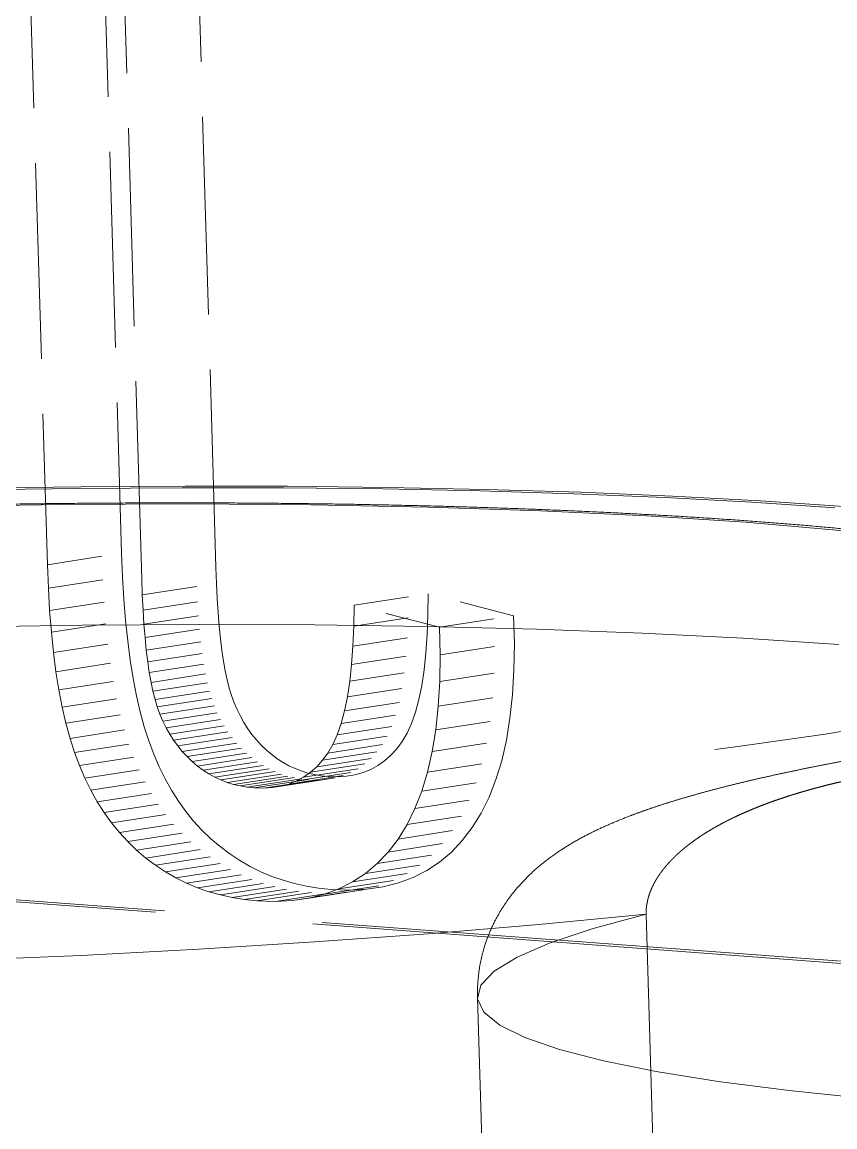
# Model space of a CAD drawing. Extents: x 23 to 417, y 3 to 294.
# Drawn here: x 380.31 to 381.787, y 148.911 to 150.917 of the extents above; entities that cross this region are included whole.
import ezdxf

# ---------------------------------------------------------------- set-up
doc = ezdxf.new("R2010")
doc.units = 0
doc.linetypes.add('DASHED', pattern=[15, 12, -3])
doc.layers.get('0').update_dxf_attribs({"lineweight": 13})

# ---------------------------------------------------------------- blocks, each defined once
blk = doc.blocks.new('BLOCK3535')
at = {"color": 7, "linetype": 'DASHED', "lineweight": 13, "ltscale": 0.05924122333334686}
for p, q in [((56.38154035774322, 37.61228620325836), (56.45166596709863, 35.24367511948735)), ((56.11196231332148, 37.57087147072215), (56.1820879226769, 35.20226038695114))]:
    blk.add_line(p, q, dxfattribs=at)
at = {"color": 7, "linetype": 'DASHED', "lineweight": 13, "ltscale": 0.05989350756409022}
for p, q in [((56.79434543726823, 35.1921348658935), (56.72344769954374, 37.5868258914985)), ((56.52476739284648, 35.15072013335729), (56.45386965512199, 37.54541115896229))]:
    blk.add_line(p, q, dxfattribs=at)
at = {"color": 7, "linetype": 'DASHED', "lineweight": 13, "ltscale": 0.006818518080624792}
for p, q in [((56.1820879226769, 35.20226038695114), (56.45166596709863, 35.24367511948734)), ((56.18539020674224, 35.1169175879073), (56.45496825116398, 35.15833232044349)), ((56.52683752292704, 35.0925656851353), (56.79641556734877, 35.13398041767149)), ((56.19015305123486, 35.0353831183749), (56.45973109565659, 35.07679785091109)), ((56.52952109104196, 35.03759990672459), (56.79909913546369, 35.07901463926079)), ((57.29605374758771, 35.05542496714855), (57.56563179200944, 35.09683969968475)), ((56.53280649501185, 34.98584149857551), (56.80238453943359, 35.02725623111171)), ((56.19636453055234, 34.95768660296412), (56.46594257497408, 34.99910133550031)), ((57.2950151402767, 34.97852597144646), (57.56459318469844, 35.01994070398266)), ((57.60616851790391, 34.97555658338685), (57.87574656232565, 35.01697131592304)), ((56.53670563418083, 34.93728660184912), (56.80628367860257, 34.97870133438532)), ((57.29209255332873, 34.90677139305168), (57.56167059775046, 34.94818612558788)), ((56.20403733789533, 34.88379736898918), (56.47361538231706, 34.92521210152537)), ((56.5412181231779, 34.8919233542503), (56.81079616759963, 34.93333808678649)), ((57.60869405367788, 34.87430499592615), (57.87827209809961, 34.91571972846235)), ((56.54633294786549, 34.84975059412071), (56.81591099228723, 34.8911653266569)), ((57.28728699270259, 34.84017701171086), (57.55686503712433, 34.88159174424706)), ((56.21314740995675, 34.81373207207696), (56.48272545437848, 34.85514680461316)), ((56.55206118118539, 34.81076749690783), (56.82163922560713, 34.85218222944403)), ((56.22371760141404, 34.74749000125773), (56.49329564583577, 34.78890473379393)), ((56.55839204736056, 34.77498972877554), (56.82797009178229, 34.81640446131173)), ((57.28062060428169, 34.77874117831904), (57.55019864870343, 34.82015591085523)), ((57.60731718839699, 34.77845415660666), (57.87689523281873, 34.81986888914285)), ((56.56533555456977, 34.74240267163559), (56.83491359899151, 34.78381740417178)), ((56.57289317920528, 34.71300621554764), (56.84247122362702, 34.75442094808383)), ((57.27207094501787, 34.72245070036978), (57.54164898943961, 34.76386543290597)), ((56.23573730975902, 34.68505609139703), (56.50531535418075, 34.72647082393323)), ((56.58132061985698, 34.68575175806396), (56.85089866427872, 34.72716649060015)), ((57.26163713284834, 34.6713353710262), (57.53121517727007, 34.7127501035624)), ((57.60203833369053, 34.6879901619523), (57.87161637811226, 34.7294048944885)), ((56.24921716690194, 34.6264444145239), (56.51879521132368, 34.6678591470601)), ((56.59086346929836, 34.6595339761443), (56.86044151372009, 34.7009487086805)), ((56.60154349118558, 34.63436413105427), (56.87112153560732, 34.67577886359047)), ((57.24933115217969, 34.62536357946732), (57.51890919660143, 34.66677831200352)), ((56.61336163267326, 34.61025998875142), (56.882939677095, 34.65167472128762)), ((56.62629477132126, 34.58720642548862), (56.89587281574299, 34.62862115802481)), ((57.23515371180599, 34.58453626382835), (57.50473175622773, 34.62595099636455)), ((57.59285660749573, 34.6029428051261), (57.86243465191747, 34.6443575376623)), ((56.26414683809728, 34.57165574022066), (56.53372488251901, 34.61307047275686)), ((56.64036623224058, 34.56518684060924), (56.90994427666232, 34.60660157314544)), ((56.65556403102458, 34.54423284493426), (56.92514207544632, 34.58564757747045)), ((57.2191036324997, 34.54886837566107), (57.48868167692143, 34.59028310819727)), ((56.28051421504242, 34.5206761063986), (56.55009225946415, 34.56209083893479)), ((56.67188789991067, 34.52432860374687), (56.94146594433241, 34.56574333628306)), ((56.68934965003663, 34.5054732375244), (56.95892769445837, 34.5468879700606)), ((57.20116984131909, 34.51836073951787), (57.47074788574082, 34.55977547205407)), ((57.57977174204996, 34.52329625141132), (57.84934978647169, 34.56471098394752)), ((56.29850102859729, 34.47269132025059), (56.56807907301902, 34.51410605278679)), ((56.70793817905869, 34.48766856392479), (56.97751622348042, 34.52908329646098)), ((56.72742160408244, 34.47115876999322), (56.99699964850417, 34.51257350252942)), ((57.16022597337556, 34.468610669545), (57.4298040177973, 34.5100254020812)), ((57.18150731561559, 34.49195838038771), (57.45108536003733, 34.53337311292391)), ((56.31825717269498, 34.42684298667156), (56.58783521711672, 34.46825771920776)), ((56.74755555168366, 34.45618699105685), (57.0171335961054, 34.49760172359305)), ((56.76835251239216, 34.44275427883375), (57.03793055681389, 34.48416901136994)), ((56.78981180681598, 34.43085870208319), (57.05938985123771, 34.47227343461938)), ((57.11287487093685, 34.43107016304494), (57.38245291535858, 34.47248489558113)), ((57.13735983042447, 34.44831309215124), (57.40693787484621, 34.48972782468744)), ((57.5627733732055, 34.44905226349566), (57.83235141762724, 34.49046699603186)), ((56.33977086559975, 34.38313099207872), (56.60934891002148, 34.42454572461492)), ((56.8119227442406, 34.420488174987), (57.08150078866234, 34.4619029075232)), ((56.83469598597847, 34.41165577646878), (57.10427403040021, 34.45307050900497)), ((56.85812045908786, 34.40436233108103), (57.12769850350959, 34.44577706361723)), ((56.8822079747066, 34.39860695930108), (57.15178601912834, 34.44002169183727)), ((56.90694672169684, 34.39439054065163), (57.17652476611858, 34.43580527318782)), ((56.93234774359824, 34.39171324368557), (57.20192578801998, 34.43312797622177)), ((56.96644506062303, 34.39064072453689), (57.23602310504477, 34.43205545707309)), ((56.99893540165118, 34.39262098104757), (57.26851344607292, 34.43403571358377)), ((57.02982907202625, 34.39765423674076), (57.29940711644798, 34.43906896927696)), ((57.05911429001249, 34.40574037803361), (57.32869233443422, 34.44715511056981)), ((57.08679253200209, 34.41687929498582), (57.35637057642383, 34.45829402752202)), ((57.54187304433756, 34.38019412713969), (57.8114510887593, 34.42160885967589)), ((56.36305241265514, 34.34155555999516), (56.63263045707687, 34.38297029253135)), ((56.38810329025333, 34.30211658048059), (56.65768133467506, 34.34353131301678)), ((57.51705806224555, 34.31675251502914), (57.78663610666729, 34.35816724756533)), ((56.41492231916683, 34.26482900508665), (56.68450036358857, 34.30624373762285)), ((56.44349933791882, 34.22966287209741), (56.71307738234056, 34.2710776046336)), ((57.48835290186582, 34.25869686806102), (57.75793094628756, 34.30011160059722)), ((56.47384521678015, 34.19664908136407), (56.74342326120188, 34.23806381390027)), ((57.45573308826198, 34.20605774533833), (57.72531113268371, 34.24747247787452)), ((56.50594743581897, 34.16578757427402), (56.7755254802407, 34.20720230681022)), ((57.4194903033933, 34.15885999966071), (57.68906834781504, 34.2002747321969)), ((56.5398297905797, 34.1370458604837), (56.80940783500144, 34.17846059301989)), ((56.57513979500722, 34.1105869344613), (56.84471783942895, 34.15200166699749)), ((57.37990383318318, 34.11717399812488), (57.64948187760491, 34.15858873066108)), ((56.61155821127366, 34.08657032391221), (56.8811362556954, 34.12798505644841)), ((56.64908441564748, 34.06496733871917), (56.91866246006921, 34.10638207125537)), ((57.33696357495893, 34.08096779280403), (57.60654161938066, 34.12238252534023)), ((56.68770769115589, 34.0457916588351), (56.95728573557763, 34.0872063913713)), ((56.72745089247631, 34.02904257329037), (56.99702893689805, 34.07045730582657)), ((57.24105058489799, 34.02508873831722), (57.51062862931973, 34.06650347085342)), ((57.29067845216571, 34.05028828317668), (57.56025649658744, 34.09170301571288)), ((56.76829086776659, 34.01470595144328), (57.03786891218833, 34.05612068397947)), ((56.81023922549372, 34.00281263817493), (57.07981726991545, 34.04422737071113)), ((56.85329613892642, 33.99333190218699), (57.12287418334816, 34.03474663472319)), ((56.89746119643543, 33.98627764695559), (57.16703924085716, 34.02769237949178)), ((56.94273507741266, 33.98165180372142), (57.2123131218344, 34.02306653625762)), ((57.0720940595794, 33.98252768252766), (57.34167210400113, 34.02394241506386)), ((57.13176429417375, 33.99120799823142), (57.40134233859548, 34.03262273076761)), ((57.18807903228883, 34.00540093759962), (57.45765707671056, 34.04681567013581)), ((57.00909171242087, 33.97934140362088), (57.2786697568426, 34.02075613615708))]:
    blk.add_line(p, q, dxfattribs=at)
at = {"color": 7, "linetype": 'DASHED', "lineweight": 13, "ltscale": 0.002135166625331328}
for p, q in [((56.45166596709864, 35.24367511948735), (56.45496825116398, 35.15833232044351)), ((56.1820879226769, 35.20226038695114), (56.18539020674224, 35.1169175879073))]:
    blk.add_line(p, q, dxfattribs=at)
at = {"color": 7, "linetype": 'DASHED', "lineweight": 13, "ltscale": 0.001454782046939396}
for p, q in [((56.79641556734878, 35.1339804176715), (56.79434543726823, 35.1921348658935)), ((56.52683752292704, 35.09256568513529), (56.52476739284648, 35.15072013335729))]:
    blk.add_line(p, q, dxfattribs=at)
at = {"color": 7, "linetype": 'DASHED', "lineweight": 13, "ltscale": 0.002041836552223074}
for p, q in [((56.45496825116398, 35.15833232044351), (56.4597310956566, 35.07679785091111)), ((56.18539020674224, 35.1169175879073), (56.19015305123486, 35.0353831183749))]:
    blk.add_line(p, q, dxfattribs=at)
at = {"color": 7, "linetype": 'DASHED', "lineweight": 13, "ltscale": 0.001375781217645547}
for p, q in [((56.7990991354637, 35.0790146392608), (56.79641556734878, 35.1339804176715)), ((56.52952109104196, 35.03759990672459), (56.52683752292704, 35.09256568513529))]:
    blk.add_line(p, q, dxfattribs=at)
at = {"color": 7, "linetype": 'DASHED', "lineweight": 13, "ltscale": 0.001948610239101334}
for p, q in [((56.4597310956566, 35.07679785091111), (56.46594257497409, 34.99910133550033)), ((56.19015305123486, 35.0353831183749), (56.19636453055234, 34.95768660296412))]:
    blk.add_line(p, q, dxfattribs=at)
at = {"color": 7, "linetype": 'DASHED', "lineweight": 13, "ltscale": 0.001296564376865975}
for p, q in [((56.8023845394336, 35.02725623111172), (56.7990991354637, 35.07901463926081)), ((56.53280649501185, 34.98584149857551), (56.52952109104196, 35.03759990672459))]:
    blk.add_line(p, q, dxfattribs=at)
at = {"color": 7, "linetype": 'DASHED', "lineweight": 13, "ltscale": 0.001922650229035645}
for p, q in [((57.56563179200946, 35.09683969968476), (57.56459318469844, 35.01994070398267)), ((57.29605374758771, 35.05542496714855), (57.29501514027669, 34.97852597144646))]:
    blk.add_line(p, q, dxfattribs=at)
at = {"color": 7, "linetype": 'DASHED', "lineweight": 13, "ltscale": 0.008005862285420016}
for p, q in [((57.87574656232565, 35.01697131592306), (57.56563179200945, 35.09683969968475)), ((57.60616851790391, 34.97555658338685), (57.29605374758771, 35.05542496714854))]:
    blk.add_line(p, q, dxfattribs=at)
at = {"color": 7, "linetype": 'DASHED', "lineweight": 13, "ltscale": 0.00121778007106403}
for p, q in [((56.80628367860258, 34.97870133438533), (56.8023845394336, 35.02725623111172)), ((56.53670563418083, 34.93728660184912), (56.53280649501185, 34.98584149857551))]:
    blk.add_line(p, q, dxfattribs=at)
at = {"color": 7, "linetype": 'DASHED', "lineweight": 13, "ltscale": 0.001857163642144509}
for p, q in [((56.46594257497409, 34.99910133550033), (56.47361538231706, 34.92521210152539)), ((56.19636453055234, 34.95768660296412), (56.20403733789531, 34.88379736898918))]:
    blk.add_line(p, q, dxfattribs=at)
at = {"color": 7, "linetype": 'DASHED', "lineweight": 13, "ltscale": 0.001795351817033395}
for p, q in [((57.56459318469844, 35.01994070398267), (57.56167059775048, 34.9481861255879)), ((57.29501514027669, 34.97852597144646), (57.29209255332873, 34.90677139305168))]:
    blk.add_line(p, q, dxfattribs=at)
at = {"color": 7, "linetype": 'DASHED', "lineweight": 13, "ltscale": 0.002532076999996278}
for p, q in [((57.87827209809961, 34.91571972846236), (57.87574656232565, 35.01697131592306)), ((57.60869405367787, 34.87430499592615), (57.60616851790392, 34.97555658338685))]:
    blk.add_line(p, q, dxfattribs=at)
at = {"color": 7, "linetype": 'DASHED', "lineweight": 13, "ltscale": 0.001139678350912313}
for p, q in [((56.81079616759963, 34.9333380867865), (56.80628367860258, 34.97870133438533)), ((56.54121812317788, 34.89192335425029), (56.53670563418083, 34.93728660184912))]:
    blk.add_line(p, q, dxfattribs=at)
at = {"color": 7, "linetype": 'DASHED', "lineweight": 13, "ltscale": 0.001669188620089536}
for p, q in [((57.56167059775048, 34.9481861255879), (57.55686503712433, 34.88159174424707)), ((57.29209255332873, 34.90677139305168), (57.28728699270258, 34.84017701171086))]:
    blk.add_line(p, q, dxfattribs=at)
at = {"color": 7, "linetype": 'DASHED', "lineweight": 13, "ltscale": 0.001766376807967657}
for p, q in [((56.47361538231706, 34.92521210152539), (56.48272545437848, 34.85514680461317)), ((56.20403733789532, 34.88379736898918), (56.21314740995674, 34.81373207207696))]:
    blk.add_line(p, q, dxfattribs=at)
at = {"color": 7, "linetype": 'DASHED', "lineweight": 13, "ltscale": 0.001062044940354688}
for p, q in [((56.81591099228724, 34.89116532665691), (56.81079616759963, 34.9333380867865)), ((56.54633294786549, 34.8497505941207), (56.54121812317788, 34.89192335425029))]:
    blk.add_line(p, q, dxfattribs=at)
at = {"color": 7, "linetype": 'DASHED', "lineweight": 13, "ltscale": 0.002396518197856734}
for p, q in [((57.87689523281873, 34.81986888914286), (57.87827209809961, 34.91571972846236)), ((57.60731718839698, 34.77845415660665), (57.60869405367787, 34.87430499592615))]:
    blk.add_line(p, q, dxfattribs=at)
at = {"color": 7, "linetype": 'DASHED', "lineweight": 13, "ltscale": 0.0009850426784141523}
for p, q in [((56.82163922560712, 34.85218222944404), (56.81591099228724, 34.89116532665692)), ((56.55206118118539, 34.81076749690783), (56.5463329478655, 34.84975059412071))]:
    blk.add_line(p, q, dxfattribs=at)
at = {"color": 7, "linetype": 'DASHED', "lineweight": 13, "ltscale": 0.001544911477870218}
for p, q in [((57.55686503712433, 34.88159174424707), (57.55019864870343, 34.82015591085523)), ((57.28728699270258, 34.84017701171086), (57.28062060428169, 34.77874117831902))]:
    blk.add_line(p, q, dxfattribs=at)
at = {"color": 7, "linetype": 'DASHED', "lineweight": 13, "ltscale": 0.001677002700851987}
for p, q in [((56.48272545437848, 34.85514680461316), (56.49329564583579, 34.78890473379393)), ((56.21314740995673, 34.81373207207695), (56.22371760141404, 34.74749000125772))]:
    blk.add_line(p, q, dxfattribs=at)
at = {"color": 7, "linetype": 'DASHED', "lineweight": 13, "ltscale": 0.0009083393360467713}
for p, q in [((56.82797009178229, 34.81640446131175), (56.82163922560713, 34.85218222944404)), ((56.55839204736055, 34.77498972877554), (56.55206118118539, 34.81076749690783))]:
    blk.add_line(p, q, dxfattribs=at)
at = {"color": 7, "linetype": 'DASHED', "lineweight": 13, "ltscale": 0.001589509847640245}
for p, q in [((56.49329564583577, 34.78890473379393), (56.50531535418075, 34.72647082393323)), ((56.22371760141404, 34.74749000125772), (56.23573730975902, 34.68505609139702))]:
    blk.add_line(p, q, dxfattribs=at)
at = {"color": 7, "linetype": 'DASHED', "lineweight": 13, "ltscale": 0.0008329648047062542}
for p, q in [((56.83491359899152, 34.7838174041718), (56.82797009178229, 34.81640446131175)), ((56.56533555456977, 34.74240267163559), (56.55839204736054, 34.77498972877554))]:
    blk.add_line(p, q, dxfattribs=at)
at = {"color": 7, "linetype": 'DASHED', "lineweight": 13, "ltscale": 0.00142340142380929}
for p, q in [((57.55019864870343, 34.82015591085525), (57.54164898943961, 34.76386543290599)), ((57.28062060428169, 34.77874117831904), (57.27207094501787, 34.72245070036978))]:
    blk.add_line(p, q, dxfattribs=at)
at = {"color": 7, "linetype": 'DASHED', "lineweight": 13, "ltscale": 0.002265447063472714}
for p, q in [((57.87161637811226, 34.7294048944885), (57.87689523281873, 34.81986888914286)), ((57.60203833369053, 34.68799016195229), (57.60731718839699, 34.77845415660665))]:
    blk.add_line(p, q, dxfattribs=at)
at = {"color": 7, "linetype": 'DASHED', "lineweight": 13, "ltscale": 0.0007588104673855206}
for p, q in [((56.84247122362702, 34.75442094808384), (56.83491359899151, 34.78381740417179)), ((56.57289317920528, 34.71300621554763), (56.56533555456977, 34.74240267163558))]:
    blk.add_line(p, q, dxfattribs=at)
at = {"color": 7, "linetype": 'DASHED', "lineweight": 13, "ltscale": 0.0007131914227030799}
for p, q in [((56.85089866427872, 34.72716649060017), (56.84247122362702, 34.75442094808385)), ((56.58132061985698, 34.68575175806396), (56.57289317920528, 34.71300621554764))]:
    blk.add_line(p, q, dxfattribs=at)
at = {"color": 7, "linetype": 'DASHED', "lineweight": 13, "ltscale": 0.001304233810109222}
for p, q in [((57.54164898943962, 34.76386543290599), (57.53121517727008, 34.71275010356241)), ((57.27207094501787, 34.72245070036978), (57.26163713284834, 34.6713353710262))]:
    blk.add_line(p, q, dxfattribs=at)
at = {"color": 7, "linetype": 'DASHED', "lineweight": 13, "ltscale": 0.001503544814445589}
for p, q in [((56.50531535418074, 34.72647082393323), (56.51879521132368, 34.66785914706011)), ((56.23573730975901, 34.68505609139702), (56.24921716690195, 34.6264444145239))]:
    blk.add_line(p, q, dxfattribs=at)
at = {"color": 7, "linetype": 'DASHED', "lineweight": 13, "ltscale": 0.0006975125734741844}
for p, q in [((56.86044151372009, 34.70094870868051), (56.85089866427872, 34.72716649060017)), ((56.59086346929836, 34.6595339761443), (56.58132061985698, 34.68575175806396))]:
    blk.add_line(p, q, dxfattribs=at)
at = {"color": 7, "linetype": 'DASHED', "lineweight": 13, "ltscale": 0.001189759108851054}
for p, q in [((57.53121517727008, 34.71275010356241), (57.51890919660143, 34.66677831200353)), ((57.26163713284834, 34.6713353710262), (57.24933115217969, 34.62536357946732))]:
    blk.add_line(p, q, dxfattribs=at)
at = {"color": 7, "linetype": 'DASHED', "lineweight": 13, "ltscale": 0.002138538782532968}
for p, q in [((57.86243465191747, 34.64435753766232), (57.87161637811228, 34.7294048944885)), ((57.59285660749572, 34.6029428051261), (57.60203833369053, 34.68799016195229))]:
    blk.add_line(p, q, dxfattribs=at)
at = {"color": 7, "linetype": 'DASHED', "lineweight": 13, "ltscale": 0.001419659711406829}
for p, q in [((56.51879521132369, 34.66785914706011), (56.53372488251901, 34.61307047275687)), ((56.24921716690194, 34.6264444145239), (56.26414683809726, 34.57165574022066))]:
    blk.add_line(p, q, dxfattribs=at)
at = {"color": 7, "linetype": 'DASHED', "lineweight": 13, "ltscale": 0.0006835495452817833}
for p, q in [((56.87112153560732, 34.67577886359048), (56.86044151372009, 34.70094870868051)), ((56.60154349118558, 34.63436413105427), (56.59086346929836, 34.6595339761443))]:
    blk.add_line(p, q, dxfattribs=at)
at = {"color": 7, "linetype": 'DASHED', "lineweight": 13, "ltscale": 0.0006711362307583102}
for p, q in [((56.88293967709499, 34.65167472128763), (56.87112153560732, 34.67577886359048)), ((56.61336163267325, 34.61025998875142), (56.60154349118559, 34.63436413105426))]:
    blk.add_line(p, q, dxfattribs=at)
at = {"color": 7, "linetype": 'DASHED', "lineweight": 13, "ltscale": 0.001080471401123215}
for p, q in [((57.51890919660143, 34.66677831200352), (57.50473175622773, 34.62595099636457)), ((57.24933115217969, 34.6253635794673), (57.23515371180599, 34.58453626382835))]:
    blk.add_line(p, q, dxfattribs=at)
at = {"color": 7, "linetype": 'DASHED', "lineweight": 13, "ltscale": 0.0006608388865678896}
blk.add_line((56.89587281574299, 34.62862115802483), (56.882939677095, 34.65167472128763), dxfattribs=at)
at = {"color": 7, "linetype": 'DASHED', "lineweight": 13, "ltscale": 0.0006532936412251952}
for p, q in [((56.90994427666232, 34.60660157314545), (56.89587281574298, 34.62862115802483)), ((56.64036623224059, 34.56518684060924), (56.62629477132125, 34.58720642548862))]:
    blk.add_line(p, q, dxfattribs=at)
at = {"color": 7, "linetype": 'DASHED', "lineweight": 13, "ltscale": 0.0009778174970480054}
for p, q in [((57.50473175622773, 34.62595099636457), (57.48868167692144, 34.59028310819727)), ((57.23515371180599, 34.58453626382835), (57.2191036324997, 34.54886837566106))]:
    blk.add_line(p, q, dxfattribs=at)
at = {"color": 7, "linetype": 'DASHED', "lineweight": 13, "ltscale": 0.002017855796132304}
for p, q in [((57.84934978647169, 34.56471098394753), (57.86243465191747, 34.64435753766232)), ((57.57977174204995, 34.52329625141132), (57.59285660749573, 34.6029428051261))]:
    blk.add_line(p, q, dxfattribs=at)
at = {"color": 7, "linetype": 'DASHED', "lineweight": 13, "ltscale": 0.001338565952030458}
for p, q in [((56.53372488251901, 34.61307047275687), (56.55009225946415, 34.56209083893481)), ((56.26414683809728, 34.57165574022066), (56.28051421504242, 34.5206761063986))]:
    blk.add_line(p, q, dxfattribs=at)
at = {"color": 7, "linetype": 'DASHED', "lineweight": 13, "ltscale": 0.0006608388865675797}
blk.add_line((56.62629477132125, 34.58720642548862), (56.61336163267325, 34.61025998875142), dxfattribs=at)
at = {"color": 7, "linetype": 'DASHED', "lineweight": 13, "ltscale": 0.0006471297313069954}
for p, q in [((56.92514207544632, 34.58564757747047), (56.90994427666232, 34.60660157314545)), ((56.65556403102458, 34.54423284493426), (56.64036623224058, 34.56518684060924))]:
    blk.add_line(p, q, dxfattribs=at)
at = {"color": 7, "linetype": 'DASHED', "lineweight": 13, "ltscale": 0.0006435485183028182}
for p, q in [((56.94146594433241, 34.56574333628308), (56.92514207544633, 34.58564757747047)), ((56.67188789991066, 34.52432860374687), (56.65556403102458, 34.54423284493426))]:
    blk.add_line(p, q, dxfattribs=at)
at = {"color": 7, "linetype": 'DASHED', "lineweight": 13, "ltscale": 0.0008847092492577464}
for p, q in [((57.48868167692143, 34.59028310819728), (57.47074788574082, 34.55977547205408)), ((57.2191036324997, 34.54886837566107), (57.20116984131909, 34.51836073951787))]:
    blk.add_line(p, q, dxfattribs=at)
at = {"color": 7, "linetype": 'DASHED', "lineweight": 13, "ltscale": 0.001281128692678745}
for p, q in [((56.55009225946416, 34.5620908389348), (56.56807907301903, 34.51410605278679)), ((56.28051421504242, 34.52067610639859), (56.29850102859729, 34.47269132025058))]:
    blk.add_line(p, q, dxfattribs=at)
at = {"color": 7, "linetype": 'DASHED', "lineweight": 13, "ltscale": 0.0006424744901771353}
for p, q in [((56.95892769445837, 34.5468879700606), (56.94146594433241, 34.56574333628308)), ((56.68934965003663, 34.50547323752438), (56.67188789991066, 34.52432860374687))]:
    blk.add_line(p, q, dxfattribs=at)
at = {"color": 7, "linetype": 'DASHED', "lineweight": 13, "ltscale": 0.0006434962185167213}
for p, q in [((56.97751622348042, 34.52908329646099), (56.95892769445837, 34.5468879700606)), ((56.70793817905869, 34.48766856392478), (56.68934965003663, 34.50547323752439))]:
    blk.add_line(p, q, dxfattribs=at)
at = {"color": 7, "linetype": 'DASHED', "lineweight": 13, "ltscale": 0.0008229897799633222}
for p, q in [((57.47074788574082, 34.55977547205408), (57.45108536003733, 34.53337311292392)), ((57.20116984131908, 34.51836073951787), (57.18150731561558, 34.49195838038771))]:
    blk.add_line(p, q, dxfattribs=at)
at = {"color": 7, "linetype": 'DASHED', "lineweight": 13, "ltscale": 0.001904126158666918}
for p, q in [((57.83235141762724, 34.49046699603187), (57.84934978647169, 34.56471098394752)), ((57.56277337320549, 34.44905226349566), (57.57977174204995, 34.52329625141131))]:
    blk.add_line(p, q, dxfattribs=at)
at = {"color": 7, "linetype": 'DASHED', "lineweight": 13, "ltscale": 0.001248092274629007}
for p, q in [((56.56807907301903, 34.51410605278679), (56.58783521711673, 34.46825771920777)), ((56.29850102859729, 34.47269132025058), (56.31825717269498, 34.42684298667156))]:
    blk.add_line(p, q, dxfattribs=at)
at = {"color": 7, "linetype": 'DASHED', "lineweight": 13, "ltscale": 0.0006384439806661682}
blk.add_line((56.99699964850417, 34.51257350252943), (56.97751622348044, 34.52908329646099), dxfattribs=at)
at = {"color": 7, "linetype": 'DASHED', "lineweight": 13, "ltscale": 0.000627260915872007}
for p, q in [((57.01713359610541, 34.49760172359306), (56.99699964850417, 34.51257350252943)), ((56.74755555168366, 34.45618699105685), (56.72742160408242, 34.47115876999322))]:
    blk.add_line(p, q, dxfattribs=at)
at = {"color": 7, "linetype": 'DASHED', "lineweight": 13, "ltscale": 0.0007643837965623983}
for p, q in [((57.42980401779731, 34.5100254020812), (57.40693787484621, 34.48972782468746)), ((57.16022597337556, 34.46861066954499), (57.13735983042446, 34.44831309215125))]:
    blk.add_line(p, q, dxfattribs=at)
at = {"color": 7, "linetype": 'DASHED', "lineweight": 13, "ltscale": 0.0007897828535158689}
for p, q in [((57.45108536003733, 34.53337311292392), (57.4298040177973, 34.5100254020812)), ((57.18150731561559, 34.49195838038771), (57.16022597337556, 34.46861066954499))]:
    blk.add_line(p, q, dxfattribs=at)
at = {"color": 7, "linetype": 'DASHED', "lineweight": 13, "ltscale": 0.001217984363016958}
for p, q in [((56.58783521711673, 34.46825771920777), (56.60934891002149, 34.42454572461492)), ((56.31825717269498, 34.42684298667156), (56.33977086559975, 34.3831309920787))]:
    blk.add_line(p, q, dxfattribs=at)
at = {"color": 7, "linetype": 'DASHED', "lineweight": 13, "ltscale": 0.0006384439806659386}
blk.add_line((56.72742160408242, 34.47115876999323), (56.70793817905869, 34.48766856392478), dxfattribs=at)
at = {"color": 7, "linetype": 'DASHED', "lineweight": 13, "ltscale": 0.0006189463488355102}
for p, q in [((57.03793055681389, 34.48416901136996), (57.01713359610541, 34.49760172359306)), ((56.76835251239214, 34.44275427883375), (56.74755555168366, 34.45618699105685))]:
    blk.add_line(p, q, dxfattribs=at)
at = {"color": 7, "linetype": 'DASHED', "lineweight": 13, "ltscale": 0.0006133952963814939}
for p, q in [((57.05938985123771, 34.4722734346194), (57.03793055681389, 34.48416901136996)), ((56.78981180681597, 34.43085870208319), (56.76835251239215, 34.44275427883375))]:
    blk.add_line(p, q, dxfattribs=at)
at = {"color": 7, "linetype": 'DASHED', "lineweight": 13, "ltscale": 0.0006105537374222986}
for p, q in [((57.08150078866234, 34.4619029075232), (57.05938985123771, 34.47227343461939)), ((56.8119227442406, 34.42048817498699), (56.78981180681597, 34.43085870208318))]:
    blk.add_line(p, q, dxfattribs=at)
at = {"color": 7, "linetype": 'DASHED', "lineweight": 13, "ltscale": 0.0007423228494814118}
for p, q in [((57.3824529153586, 34.47248489558115), (57.35637057642383, 34.45829402752203)), ((57.11287487093685, 34.43107016304494), (57.08679253200208, 34.41687929498582))]:
    blk.add_line(p, q, dxfattribs=at)
at = {"color": 7, "linetype": 'DASHED', "lineweight": 13, "ltscale": 0.0007486787717684785}
for p, q in [((57.40693787484621, 34.48972782468745), (57.3824529153586, 34.47248489558115)), ((57.13735983042446, 34.44831309215124), (57.11287487093685, 34.43107016304494))]:
    blk.add_line(p, q, dxfattribs=at)
at = {"color": 7, "linetype": 'DASHED', "lineweight": 13, "ltscale": 0.001799004358180662}
for p, q in [((57.81145108875931, 34.4216088596759), (57.83235141762724, 34.49046699603187)), ((57.54187304433756, 34.38019412713969), (57.56277337320549, 34.44905226349566))]:
    blk.add_line(p, q, dxfattribs=at)
at = {"color": 7, "linetype": 'DASHED', "lineweight": 13, "ltscale": 0.00119125642344221}
blk.add_line((56.6093489100215, 34.42454572461492), (56.63263045707687, 34.38297029253135), dxfattribs=at)
at = {"color": 7, "linetype": 'DASHED', "lineweight": 13, "ltscale": 0.0006106511907569649}
for p, q in [((57.10427403040021, 34.45307050900499), (57.08150078866233, 34.46190290752321)), ((56.83469598597848, 34.41165577646878), (56.8119227442406, 34.420488174987))]:
    blk.add_line(p, q, dxfattribs=at)
at = {"color": 7, "linetype": 'DASHED', "lineweight": 13, "ltscale": 0.0006133414047638964}
for p, q in [((57.1276985035096, 34.44577706361724), (57.10427403040021, 34.45307050900499)), ((56.85812045908786, 34.40436233108103), (56.83469598597847, 34.41165577646878))]:
    blk.add_line(p, q, dxfattribs=at)
at = {"color": 7, "linetype": 'DASHED', "lineweight": 13, "ltscale": 0.0006191388742685375}
for p, q in [((57.15178601912834, 34.44002169183729), (57.1276985035096, 34.44577706361724)), ((56.8822079747066, 34.39860695930108), (56.85812045908786, 34.40436233108103))]:
    blk.add_line(p, q, dxfattribs=at)
at = {"color": 7, "linetype": 'DASHED', "lineweight": 13, "ltscale": 0.0006273873349427076}
for p, q in [((57.17652476611858, 34.43580527318784), (57.15178601912834, 34.44002169183729)), ((56.90694672169684, 34.39439054065163), (56.8822079747066, 34.39860695930108))]:
    blk.add_line(p, q, dxfattribs=at)
at = {"color": 7, "linetype": 'DASHED', "lineweight": 13, "ltscale": 0.0006385431821145477}
for p, q in [((57.20192578801998, 34.43312797622178), (57.17652476611858, 34.43580527318784)), ((56.93234774359824, 34.39171324368557), (56.90694672169684, 34.39439054065163))]:
    blk.add_line(p, q, dxfattribs=at)
at = {"color": 7, "linetype": 'DASHED', "lineweight": 13, "ltscale": 0.0008528545177861283}
for p, q in [((57.23602310504477, 34.4320554570731), (57.20192578801998, 34.43312797622177)), ((56.96644506062303, 34.39064072453689), (56.93234774359824, 34.39171324368556))]:
    blk.add_line(p, q, dxfattribs=at)
at = {"color": 7, "linetype": 'DASHED', "lineweight": 13, "ltscale": 0.0008137658124322434}
for p, q in [((57.26851344607292, 34.43403571358378), (57.23602310504477, 34.4320554570731)), ((56.99893540165117, 34.39262098104757), (56.96644506062302, 34.39064072453689))]:
    blk.add_line(p, q, dxfattribs=at)
at = {"color": 7, "linetype": 'DASHED', "lineweight": 13, "ltscale": 0.0007825249724913148}
for p, q in [((57.29940711644798, 34.43906896927696), (57.26851344607292, 34.43403571358378)), ((57.02982907202625, 34.39765423674075), (56.99893540165118, 34.39262098104757))]:
    blk.add_line(p, q, dxfattribs=at)
at = {"color": 7, "linetype": 'DASHED', "lineweight": 13, "ltscale": 0.0007595268566305037}
for p, q in [((57.32869233443422, 34.44715511056982), (57.29940711644799, 34.43906896927697)), ((57.05911429001247, 34.40574037803361), (57.02982907202625, 34.39765423674076))]:
    blk.add_line(p, q, dxfattribs=at)
at = {"color": 7, "linetype": 'DASHED', "lineweight": 13, "ltscale": 0.0007458889622889893}
for p, q in [((57.35637057642383, 34.45829402752203), (57.32869233443422, 34.44715511056982)), ((57.08679253200209, 34.41687929498582), (57.05911429001248, 34.40574037803361))]:
    blk.add_line(p, q, dxfattribs=at)
at = {"color": 7, "linetype": 'DASHED', "lineweight": 13, "ltscale": 0.001703052678907277}
for p, q in [((57.78663610666728, 34.35816724756535), (57.81145108875931, 34.4216088596759)), ((57.51705806224555, 34.31675251502914), (57.54187304433757, 34.38019412713969))]:
    blk.add_line(p, q, dxfattribs=at)
at = {"color": 7, "linetype": 'DASHED', "lineweight": 13, "ltscale": 0.0011912564234419}
blk.add_line((56.33977086559975, 34.38313099207871), (56.36305241265512, 34.34155555999515), dxfattribs=at)
at = {"color": 7, "linetype": 'DASHED', "lineweight": 13, "ltscale": 0.001168059173797808}
blk.add_line((56.63263045707687, 34.38297029253135), (56.65768133467506, 34.3435313130168), dxfattribs=at)
at = {"color": 7, "linetype": 'DASHED', "lineweight": 13, "ltscale": 0.001148265972733933}
for p, q in [((56.65768133467506, 34.34353131301679), (56.68450036358857, 34.30624373762286)), ((56.38810329025332, 34.30211658048058), (56.41492231916683, 34.26482900508665))]:
    blk.add_line(p, q, dxfattribs=at)
at = {"color": 7, "linetype": 'DASHED', "lineweight": 13, "ltscale": 0.001619113256020472}
blk.add_line((57.75793094628756, 34.30011160059722), (57.78663610666729, 34.35816724756535), dxfattribs=at)
at = {"color": 7, "linetype": 'DASHED', "lineweight": 13, "ltscale": 0.001168059173798108}
blk.add_line((56.36305241265513, 34.34155555999515), (56.38810329025332, 34.30211658048058), dxfattribs=at)
at = {"color": 7, "linetype": 'DASHED', "lineweight": 13, "ltscale": 0.001132834638795775}
for p, q in [((56.68450036358857, 34.30624373762286), (56.71307738234056, 34.27107760463361)), ((56.41492231916683, 34.26482900508665), (56.44349933791882, 34.2296628720974))]:
    blk.add_line(p, q, dxfattribs=at)
at = {"color": 7, "linetype": 'DASHED', "lineweight": 13, "ltscale": 0.001619113256020154}
blk.add_line((57.48835290186582, 34.25869686806102), (57.51705806224555, 34.31675251502914), dxfattribs=at)
at = {"color": 7, "linetype": 'DASHED', "lineweight": 13, "ltscale": 0.1915370940083704}
for p, q in [((59.43826342787531, 33.72677586703949), (51.79793363761588, 34.29571708188372)), ((59.47196068342801, 33.73195270860651), (51.83163089316858, 34.30089392345074))]:
    blk.add_line(p, q, dxfattribs=at)
at = {"color": 7, "linetype": 'DASHED', "lineweight": 13, "ltscale": 0.001121043805581309}
for p, q in [((56.71307738234056, 34.27107760463361), (56.7434232612019, 34.23806381390028)), ((56.44349933791881, 34.2296628720974), (56.47384521678015, 34.19664908136406))]:
    blk.add_line(p, q, dxfattribs=at)
at = {"color": 7, "linetype": 'DASHED', "lineweight": 13, "ltscale": 0.001548170186172012}
blk.add_line((57.72531113268371, 34.24747247787454), (57.75793094628756, 34.30011160059722), dxfattribs=at)
at = {"color": 7, "linetype": 'DASHED', "lineweight": 13, "ltscale": 0.001113268017787503}
for p, q in [((56.74342326120189, 34.23806381390028), (56.77552548024071, 34.20720230681022)), ((56.47384521678015, 34.19664908136406), (56.50594743581897, 34.16578757427401))]:
    blk.add_line(p, q, dxfattribs=at)
at = {"color": 7, "linetype": 'DASHED', "lineweight": 13, "ltscale": 0.001548170186172315}
blk.add_line((57.45573308826197, 34.20605774533833), (57.48835290186582, 34.25869686806102), dxfattribs=at)
at = {"color": 7, "linetype": 'DASHED', "lineweight": 13, "ltscale": 0.001487692561503931}
for p, q in [((57.68906834781504, 34.20027473219692), (57.72531113268371, 34.24747247787454)), ((57.4194903033933, 34.15885999966071), (57.45573308826197, 34.20605774533833))]:
    blk.add_line(p, q, dxfattribs=at)
at = {"color": 7, "linetype": 'DASHED', "lineweight": 13, "ltscale": 0.001110771149848463}
for p, q in [((56.77552548024072, 34.20720230681023), (56.80940783500144, 34.17846059301989)), ((56.50594743581897, 34.16578757427402), (56.53982979057969, 34.13704586048368))]:
    blk.add_line(p, q, dxfattribs=at)
at = {"color": 7, "linetype": 'DASHED', "lineweight": 13, "ltscale": 0.001437187215479795}
for p, q in [((57.64948187760491, 34.15858873066109), (57.68906834781504, 34.20027473219692)), ((57.37990383318317, 34.11717399812488), (57.4194903033933, 34.15885999966071))]:
    blk.add_line(p, q, dxfattribs=at)
at = {"color": 7, "linetype": 'DASHED', "lineweight": 13, "ltscale": 0.001103084079674453}
for p, q in [((56.80940783500144, 34.17846059301991), (56.84471783942895, 34.15200166699751)), ((56.5398297905797, 34.13704586048369), (56.57513979500721, 34.11058693446129))]:
    blk.add_line(p, q, dxfattribs=at)
at = {"color": 7, "linetype": 'DASHED', "lineweight": 13, "ltscale": 0.001090612965728238}
blk.add_line((56.84471783942895, 34.15200166699751), (56.88113625569541, 34.12798505644842), dxfattribs=at)
at = {"color": 7, "linetype": 'DASHED', "lineweight": 13, "ltscale": 0.00140418016118411}
for p, q in [((57.60654161938066, 34.12238252534024), (57.64948187760491, 34.15858873066109)), ((57.33696357495892, 34.08096779280402), (57.37990383318317, 34.11717399812488))]:
    blk.add_line(p, q, dxfattribs=at)
at = {"color": 7, "linetype": 'DASHED', "lineweight": 13, "ltscale": 0.001090612965728043}
blk.add_line((56.5751397950072, 34.11058693446128), (56.61155821127366, 34.08657032391221), dxfattribs=at)
at = {"color": 7, "linetype": 'DASHED', "lineweight": 13, "ltscale": 0.001082504325614051}
for p, q in [((56.8811362556954, 34.12798505644842), (56.91866246006922, 34.10638207125537)), ((56.61155821127366, 34.08657032391221), (56.64908441564748, 34.06496733871916))]:
    blk.add_line(p, q, dxfattribs=at)
at = {"color": 7, "linetype": 'DASHED', "lineweight": 13, "ltscale": 0.001078037600809369}
for p, q in [((56.91866246006923, 34.10638207125537), (56.95728573557763, 34.0872063913713)), ((56.64908441564748, 34.06496733871916), (56.68770769115588, 34.04579165883509))]:
    blk.add_line(p, q, dxfattribs=at)
at = {"color": 7, "linetype": 'DASHED', "lineweight": 13, "ltscale": 0.001388241896914526}
for p, q in [((57.56025649658744, 34.09170301571289), (57.60654161938066, 34.12238252534024)), ((57.29067845216571, 34.05028828317668), (57.33696357495893, 34.08096779280403))]:
    blk.add_line(p, q, dxfattribs=at)
at = {"color": 7, "linetype": 'DASHED', "lineweight": 13, "ltscale": 0.001078208559886525}
for p, q in [((56.95728573557763, 34.0872063913713), (56.99702893689805, 34.07045730582657)), ((56.68770769115589, 34.04579165883509), (56.72745089247631, 34.02904257329036))]:
    blk.add_line(p, q, dxfattribs=at)
at = {"color": 7, "linetype": 'DASHED', "lineweight": 13, "ltscale": 0.001082081994264246}
for p, q in [((56.99702893689805, 34.07045730582658), (57.03786891218834, 34.05612068397949)), ((56.72745089247631, 34.02904257329037), (56.76829086776659, 34.01470595144328))]:
    blk.add_line(p, q, dxfattribs=at)
at = {"color": 7, "linetype": 'DASHED', "lineweight": 13, "ltscale": 0.001412797509137826}
for p, q in [((57.45765707671056, 34.04681567013583), (57.51062862931973, 34.06650347085343)), ((57.18807903228882, 34.00540093759962), (57.24105058489798, 34.02508873831722))]:
    blk.add_line(p, q, dxfattribs=at)
at = {"color": 7, "linetype": 'DASHED', "lineweight": 13, "ltscale": 0.001391479040146556}
for p, q in [((57.51062862931973, 34.06650347085343), (57.56025649658746, 34.09170301571289)), ((57.24105058489798, 34.02508873831722), (57.29067845216571, 34.05028828317668))]:
    blk.add_line(p, q, dxfattribs=at)
at = {"color": 7, "linetype": 'DASHED', "lineweight": 13, "ltscale": 0.001090044613909682}
blk.add_line((57.03786891218834, 34.05612068397949), (57.07981726991546, 34.04422737071114), dxfattribs=at)
at = {"color": 7, "linetype": 'DASHED', "lineweight": 13, "ltscale": 0.001102208620572966}
for p, q in [((57.07981726991546, 34.04422737071114), (57.12287418334817, 34.03474663472321)), ((56.81023922549372, 34.00281263817492), (56.85329613892642, 33.99333190218699))]:
    blk.add_line(p, q, dxfattribs=at)
at = {"color": 7, "linetype": 'DASHED', "lineweight": 13, "ltscale": 0.001118121980611446}
blk.add_line((57.12287418334817, 34.03474663472321), (57.16703924085716, 34.0276923794918), dxfattribs=at)
at = {"color": 7, "linetype": 'DASHED', "lineweight": 13, "ltscale": 0.001137739734179089}
blk.add_line((57.16703924085716, 34.0276923794918), (57.2123131218344, 34.02306653625763), dxfattribs=at)
at = {"color": 7, "linetype": 'DASHED', "lineweight": 13, "ltscale": 0.001659921112251774}
for p, q in [((57.2123131218344, 34.02306653625763), (57.27866975684262, 34.02075613615708)), ((56.94273507741265, 33.98165180372142), (57.00909171242087, 33.97934140362086))]:
    blk.add_line(p, q, dxfattribs=at)
at = {"color": 7, "linetype": 'DASHED', "lineweight": 13, "ltscale": 0.001577071677341383}
for p, q in [((57.27866975684261, 34.02075613615709), (57.34167210400114, 34.02394241506387)), ((57.00909171242087, 33.97934140362088), (57.0720940595794, 33.98252768252766))]:
    blk.add_line(p, q, dxfattribs=at)
at = {"color": 7, "linetype": 'DASHED', "lineweight": 13, "ltscale": 0.001507457457372684}
for p, q in [((57.34167210400114, 34.02394241506386), (57.40134233859549, 34.03262273076762)), ((57.0720940595794, 33.98252768252765), (57.13176429417375, 33.99120799823141))]:
    blk.add_line(p, q, dxfattribs=at)
at = {"color": 7, "linetype": 'DASHED', "lineweight": 13, "ltscale": 0.00145189300072335}
for p, q in [((57.40134233859548, 34.03262273076762), (57.45765707671056, 34.04681567013582)), ((57.13176429417375, 33.99120799823141), (57.18807903228883, 34.00540093759961))]:
    blk.add_line(p, q, dxfattribs=at)
at = {"color": 7, "linetype": 'DASHED', "lineweight": 13, "ltscale": 0.001090044613909779}
blk.add_line((56.76829086776659, 34.01470595144328), (56.81023922549372, 34.00281263817492), dxfattribs=at)
at = {"color": 7, "linetype": 'DASHED', "lineweight": 13, "ltscale": 0.001118121980611853}
blk.add_line((56.85329613892642, 33.99333190218699), (56.89746119643542, 33.98627764695557), dxfattribs=at)
at = {"color": 7, "linetype": 'DASHED', "lineweight": 13, "ltscale": 0.001137739734179052}
blk.add_line((56.89746119643542, 33.98627764695557), (56.94273507741266, 33.98165180372142), dxfattribs=at)
at = {"color": 7, "linetype": 'DASHED', "lineweight": 13, "ltscale": 0.4470932620003446}
for p, q in [((58.35745388439999, 33.933276915363), (58.88669156168524, 16.05737908161166)), ((58.27384991088159, 15.7550672444932), (57.74461223359636, 33.63096507824454))]:
    blk.add_line(p, q, dxfattribs=at)
at = {"color": 7, "linetype": 'DASHED', "lineweight": 13}
for centre, major_axis, start_param, end_param in [((55.43723678588867, 34.85481643676758), (-5.397634983062744, -0.1598035395145417), 3.96909882982618, 6.2831853430212), ((55.43723678588867, 34.85481643676758), (-5.347656726837158, -0.1583238840103149), 3.969098829826181, 6.283185343021201), ((55.43723678588867, 34.85481643676758), (4.847875595092773, 0.1435272544622421), 3.469098831813195, 9.752284037360527), ((55.45193862915039, 34.3582649230957), (-5.347656726837158, -0.1583238840103149), 3.969098829826194, 6.610691483415978), ((63.07756805419922, 34.28587341308594), (4.847875595092773, 0.1435272544622421), 1.327506176236384, 7.610691381783718), ((55.45193862915039, 34.3582649230957), (-5.347656726837158, -0.1583238840103149), 0.8275061762363788, 2.14182568343293), ((63.09226989746094, 33.78932189941406), (5.347656726837158, 0.1583238840103149), 2.654779322629621, 3.969098829826172)]:
    blk.add_ellipse(centre, major_axis=major_axis, ratio=0.1134773610726188, start_param=start_param, end_param=end_param, dxfattribs=at)
for points, degree, knots in [([(50.10428233071822, 34.1999100395742), (50.10350912318864, 34.22604637870906), (50.10558869047513, 34.2779417034226), (50.11921799709148, 34.35372669655248), (50.14210369338635, 34.42482160116083), (50.17149775846264, 34.487622800768), (50.21058211130027, 34.55150099152057), (50.25963422201364, 34.61299957748214), (50.31945648719606, 34.67060024765202), (50.3790335272527, 34.71689826324616), (50.43113970101093, 34.75075007478404), (50.48410612904114, 34.7811010061685), (50.53914986734023, 34.80902510787437), (50.60455280582167, 34.83804850962625), (50.67190317909603, 34.86460000747245), (50.7417475234646, 34.88935838460763), (50.81459080390519, 34.91280853682561), (50.89079205237283, 34.93526541865133), (50.9707575752519, 34.95697597634585), (51.05462692215759, 34.97806387689196), (51.14251168166702, 34.99861980275631), (51.23447271747798, 35.01870346095185), (51.33057453298701, 35.03836151950793), (51.43079793046144, 35.05761430228833), (51.53511532626081, 35.07647551346206), (51.64347646310058, 35.09495083363446), (51.75583173216347, 35.11304313305388), (51.87209340109398, 35.1307472419625), (51.99217056776982, 35.14805668250328), (52.11595952998663, 35.16496249428771), (52.24335620829937, 35.18145526622236), (52.37423534037592, 35.19752273411007), (52.50846970477103, 35.21315263685201), (52.64592372731093, 35.22833200375158), (52.78646091057035, 35.2430480863024), (52.92993162448268, 35.25728718012519), (53.07618463204453, 35.27103597790385), (53.22505616672014, 35.2842805762009), (53.37640154978337, 35.29700936632242), (53.53004239354772, 35.30920834873165), (53.68582750344371, 35.32086637071679), (53.84356270348368, 35.33196971381988), (54.00309418091953, 35.34250819205229), (54.16422722133439, 35.35246952761941), (54.32679643065597, 35.36184396458623), (54.49060820949641, 35.3706207667247), (54.65548974434455, 35.37879099236139), (54.82124764216449, 35.38634534347912), (54.98770200479166, 35.3932758215925), (55.15466097840238, 35.39957461267644), (55.321940074381, 35.40523484759845), (55.489349331672, 35.41025016595429), (55.65670037840337, 35.41461491517799), (55.82380613951855, 35.41832418417062), (55.99047561532365, 35.42137362467089), (56.15652611215381, 35.42375976088012), (56.32176506496419, 35.42547960599376), (56.48601479818214, 35.42653106286645), (56.64908129306352, 35.42691255292188), (56.81079468685213, 35.42662330662575), (56.97096090836077, 35.42566318004464), (57.12941817320046, 35.424032605783), (57.28597114349586, 35.42173293047176), (57.44047073191923, 35.41876561672001), (57.59272205232088, 35.41513348982598), (57.74257857184795, 35.41083908267071), (57.88986289367477, 35.40588634675358), (58.03443535647989, 35.40027854846483), (58.17613459445474, 35.39402025506666), (58.31481306504678, 35.38711604765462), (58.45032486269652, 35.37957095128458), (58.58253853081973, 35.37138962379861), (58.71132344752203, 35.36257691081762), (58.83655807795982, 35.35313724937382), (58.9581229819312, 35.34307505129762), (59.07592250534915, 35.3323926186454), (59.18986124897123, 35.32109155014489), (59.29985815126666, 35.30917114863711), (59.40583597300903, 35.29662907358568), (59.50776189256185, 35.28345553084074), (59.60560235608068, 35.2696368296001), (59.69935054235675, 35.25515048182225), (59.78901088900811, 35.23996551879166), (59.87469164203326, 35.22402232366202), (59.95649670510832, 35.20724283512845), (60.03459401974909, 35.18951067160042), (60.10917069386439, 35.17066859834909), (60.15753256344831, 35.1569854425649), (60.18114530254146, 35.14986793460046)], 3, [0, 0, 0, 0, 0.0783151171301524, 0.1554015155790044, 0.2302497087518564, 0.3017556134221159, 0.3628880466610328, 0.4545677290384364, 0.536863774931476, 0.6114724180048556, 0.6805890615043402, 0.7230945714163134, 0.7945721358698266, 0.8656375253593357, 0.9376833546237133, 1.011704007661545, 1.087908651473763, 1.167230504269147, 1.25000732946862, 1.336473046883237, 1.426656732771123, 1.520766568196478, 1.618849573747049, 1.72092433751022, 1.826927506467291, 1.936870193381573, 2.050693848283972, 2.168330919877333, 2.289671964572305, 2.414645328328554, 2.543141798594693, 2.67504847114427, 2.810227754058759, 2.948563064138326, 3.089915043554999, 3.234142293759559, 3.381087778354349, 3.530606621380095, 3.682519103722399, 3.83672520500837, 3.992978123022041, 4.151179666367772, 4.311100235046451, 4.472614205311088, 4.635500219290533, 4.79961667296806, 4.964753068145361, 5.130750414629369, 5.297405234645914, 5.464547526273097, 5.631982390451252, 5.799528470102858, 5.966999367789475, 6.134205001546706, 6.300967976603998, 6.467090203442557, 6.632406632063512, 6.796710374480003, 6.959848163864349, 7.121606088839043, 7.281849929180473, 7.440354015426796, 7.597001555845825, 7.751557954699892, 7.903936638421476, 8.053883774100395, 8.20131028800644, 8.346037467709245, 8.487925320446864, 8.62682027382767, 8.762585872274933, 8.8950879147144, 9.024217273374061, 9.149841238735078, 9.271854394345887, 9.390155646236062, 9.504686006382139, 9.61534349085903, 9.722073488382332, 9.82483256799973, 9.923658151198751, 10.01850045876793, 10.1094061852094, 10.19645893150122, 10.27994202354651, 10.35991476304083, 10.43669438979835, 10.5106751578111, 10.5106751578111, 10.5106751578111, 10.5106751578111]), ([(57.74461223359636, 33.63096507824454), (57.74368920321029, 33.66209885982663), (57.7469863935611, 33.72377162132777), (57.76459739388095, 33.80363207335009), (57.78839677606494, 33.86903944482319), (57.81892092769249, 33.93232995682816), (57.86186741337926, 33.99841600160527), (57.91774348606084, 34.06241327016964), (57.97485591766996, 34.11409753324368), (58.02858408087857, 34.15410011134226), (58.08043572760836, 34.18727065682751), (58.1309216019364, 34.21562665980962), (58.18399684890767, 34.24199666796041), (58.23787243214831, 34.26598726324169), (58.28555530217216, 34.28521914530135), (58.32683861141027, 34.30071854577409), (58.36149822398458, 34.31307423926991), (58.39692615263612, 34.32509516425561), (58.43317601713362, 34.33682727526157), (58.47029261809745, 34.34830769846917), (58.50831341531772, 34.35956652188566), (58.54725730420543, 34.37062475242266), (58.58714854406716, 34.3815024637052), (58.62799413960285, 34.39221279189862), (58.66982309723532, 34.40277283632882), (58.71264946660446, 34.41319407561356), (58.75649681097661, 34.42348871842189), (58.80137295936669, 34.43366403683586), (58.84726118678892, 34.44372107985581), (58.89420978535363, 34.4536746641313), (58.9421687180327, 34.46351747149225), (58.9911966134179, 34.47326458083984), (59.04121170580168, 34.48290264248674), (59.09229287296812, 34.49244919713239), (59.14436852743709, 34.50189294062911), (59.19749311026072, 34.51124552655961), (59.25160395259477, 34.52049755247975), (59.30674440610777, 34.52965782760304), (59.36285351106147, 34.53871752952243), (59.41996431667586, 34.54768318674796), (59.47802626898274, 34.55654796095518), (59.53706943619283, 34.56531735708671), (59.59704730286906, 34.5739852960706), (59.65797828815281, 34.58255517245808), (59.71981999451734, 34.59102170608472), (59.7825856715279, 34.59938730897341), (59.84623314477558, 34.60764692678605), (59.91077037216975, 34.61580211995022), (59.97616043083968, 34.62384871557837), (60.04240991181655, 34.63178794396971), (60.10948355920779, 34.63961596656937), (60.17738163413335, 34.64733316151042), (60.2460709164873, 34.65493608135025), (60.31554895220226, 34.66242474587627), (60.38578226791839, 34.66979582626725), (60.45676540476071, 34.67704901249811), (60.52846772994923, 34.68418142244652), (60.60088307368159, 34.69119265573393), (60.67397730874644, 34.69807961879039), (60.74774080627326, 34.70484161885238), (60.82215275051972, 34.71147693474903), (60.89720558884725, 34.71798498968201), (60.97286276979989, 34.72436270808867), (61.04910316920488, 34.7306084889732), (61.12590550720361, 34.73672076762659), (61.20326289094514, 34.74269907921129), (61.28114246064528, 34.74854095402879), (61.35952236529102, 34.75424487792587), (61.43838061847759, 34.75980937744249), (61.51770531834205, 34.76523367394967), (61.59746537242128, 34.77051569446358), (61.67763836431573, 34.7756540491642), (61.75820176559397, 34.78064738852949), (61.83914084644812, 34.78549484580839), (61.9204267535742, 34.79019473103142), (62.00203656628302, 34.79474578228917), (62.08394727525324, 34.79914678129865), (62.16614100855021, 34.80339679981751), (62.24859020179989, 34.80749443920693), (62.33127159924648, 34.81143858770045), (62.41416188159707, 34.81522817687575), (62.49724125537318, 34.81886232318445), (62.58048374365318, 34.82233990619501), (62.66386581730313, 34.82565996608338), (62.74736390875407, 34.82882158902574), (62.83095616847363, 34.8318239586208), (62.91461793327774, 34.83466619546851), (62.99832557336066, 34.83734750414316), (63.08205544629246, 34.83986713473706), (63.16578419711712, 34.84222438619923), (63.24948859919901, 34.84441860184877), (63.33314498442524, 34.84644915140576), (63.41672969780891, 34.84831545227883), (63.50021792320998, 34.85001694282448), (63.58358816916311, 34.85155317260213), (63.6668169030508, 34.85292368094918), (63.74988063097703, 34.85412805398704), (63.83275305514886, 34.85516589306204), (63.91541436478386, 34.85603692800737), (63.99784122526536, 34.85674086713589), (64.08001036459773, 34.85727746855781), (64.16189209468851, 34.85764651168981), (64.21638155607693, 34.85778103753356), (64.24357363739158, 34.85782017199293)], 3, [0, 0, 0, 0, 0.093230619739216, 0.1845979444680388, 0.2441685294065258, 0.3017035888022365, 0.3950872081945095, 0.4796095558907849, 0.5558913168620339, 0.6257364135619025, 0.6803170034893804, 0.7404564692436295, 0.7993553958569772, 0.8580514498864226, 0.9173398953439172, 0.9535722552575749, 0.9903369232743124, 1.027723170990654, 1.065803621867881, 1.104636758950689, 1.144274748714284, 1.184759247463862, 1.226084782199836, 1.268315862643238, 1.311436738000646, 1.355507145656753, 1.400542549622188, 1.446554272601647, 1.493551713109471, 1.541473508304388, 1.590529608414303, 1.640426392667121, 1.691434820900527, 1.743334575468886, 1.79632237828285, 1.850209160985159, 1.905158584166454, 1.961010079340803, 2.017897031511561, 2.075665464875549, 2.134440354360893, 2.194100872995231, 2.254737548734118, 2.316242815618343, 2.37869256246105, 2.441992873771643, 2.50620458583773, 2.571235690543851, 2.637143865527029, 2.703854105761458, 2.771405855920555, 2.839730246804269, 2.908859494526784, 2.978731870908278, 3.049371321779522, 3.120716399758766, 3.192789848269414, 3.265539641863574, 3.338978048229543, 3.413043501720168, 3.487757779670501, 3.563099404878367, 3.639046710470771, 3.715534119637174, 3.792586612362094, 3.87018203232223, 3.948298060120446, 4.026881516135704, 4.1059433674786, 4.18546087393681, 4.265411159108655, 4.345747467266386, 4.426473146322649, 4.507564973902498, 4.588999618567937, 4.670737970968304, 4.752774637472898, 4.835086015360953, 4.917648420297338, 5.000427336827963, 5.083412105560131, 5.166578849177324, 5.249903636378871, 5.333357237549031, 5.416923126879107, 5.500577258420653, 5.584295560080331, 5.668053060722139, 5.751828819161289, 5.835598728436401, 5.919338683313222, 6.003028131484019, 6.086641645274428, 6.170155164375462, 6.253544658119897, 6.336794681283639, 6.419875055130111, 6.502761873149433, 6.585431286248836, 6.667872587611305, 6.75005130604874, 6.831943795819848, 6.913520095456529, 6.913520095456529, 6.913520095456529, 6.913520095456529]), ([(58.35745388439996, 33.933276915363), (58.35712872610656, 33.94425968677601), (58.35664268108729, 33.95525764478847), (58.35895191044311, 33.96662238315383), (58.36471910267132, 33.99738261605315), (58.37571457359834, 34.02650170223227), (58.38455824127942, 34.04438989754379), (58.41213475450238, 34.09083325591762), (58.44692264932323, 34.13009328343794), (58.47067803446676, 34.15278996956257), (58.53140162986849, 34.20349788540311), (58.59605426727917, 34.24381681390496), (58.63553329626032, 34.26547300951484), (58.75343108327894, 34.32288247984971), (58.87429306317894, 34.36480365670024), (58.95405637908252, 34.38815015401927), (59.11383112325282, 34.42771613417894), (59.27543596184553, 34.45504431608384), (59.35535485212986, 34.46578630110822), (59.47599898350363, 34.47774024114465), (59.5969730568721, 34.48162508108445), (59.63725328825082, 34.48192989667142), (59.71791496879984, 34.48025798691302), (59.79795332448015, 34.47313751727105), (59.83776489556468, 34.46797719991702), (59.90398038052639, 34.45618146061449), (59.96923230233637, 34.43706361769551), (59.99520391775948, 34.42797621523174), (60.04955728260877, 34.4051363382169), (60.10054254014978, 34.37233999324294), (60.12575788840294, 34.35165184368585), (60.15480348027141, 34.31921485544), (60.17393084593492, 34.27706222605794), (60.17749241423853, 34.2677689513179), (60.18217476679153, 34.25182046868631), (60.18517838252141, 34.23510688574461), (60.18623076626045, 34.22821686711639), (60.18654659885263, 34.22126214674272), (60.1867524736608, 34.21430837682944)], 5, [0, 0, 0, 0, 0, 0, 0.09556814030372644, 0.09556814030372644, 0.09556814030372644, 0.2703277735991792, 0.2703277735991792, 0.2703277735991792, 0.5836588833480358, 0.5836588833480358, 0.5836588833480358, 1.04400808777174, 1.04400808777174, 1.04400808777174, 1.940764107045591, 1.940764107045591, 1.940764107045591, 2.830000737375938, 2.830000737375938, 2.830000737375938, 3.273130689732895, 3.273130689732895, 3.273130689732895, 3.716496053615892, 3.716496053615892, 3.716496053615892, 4.01291881136814, 4.01291881136814, 4.01291881136814, 4.349466261815389, 4.349466261815389, 4.349466261815389, 4.438805674401101, 4.438805674401101, 4.438805674401101, 4.499314887760933, 4.499314887760933, 4.499314887760933, 4.499314887760933, 4.499314887760933, 4.499314887760933])]:
    blk.add_open_spline(points, degree=degree, knots=knots, dxfattribs=at)

msp = doc.modelspace()

# ---------------------------------------------------------------- block references
at = {"lineweight": 0, "xscale": 0.5, "yscale": 0.5, "zscale": 0.5}
msp.add_blockref('BLOCK3535', (352.2651613420396, 132.3302548485801), dxfattribs=at)

doc.saveas('drawing.dxf')
